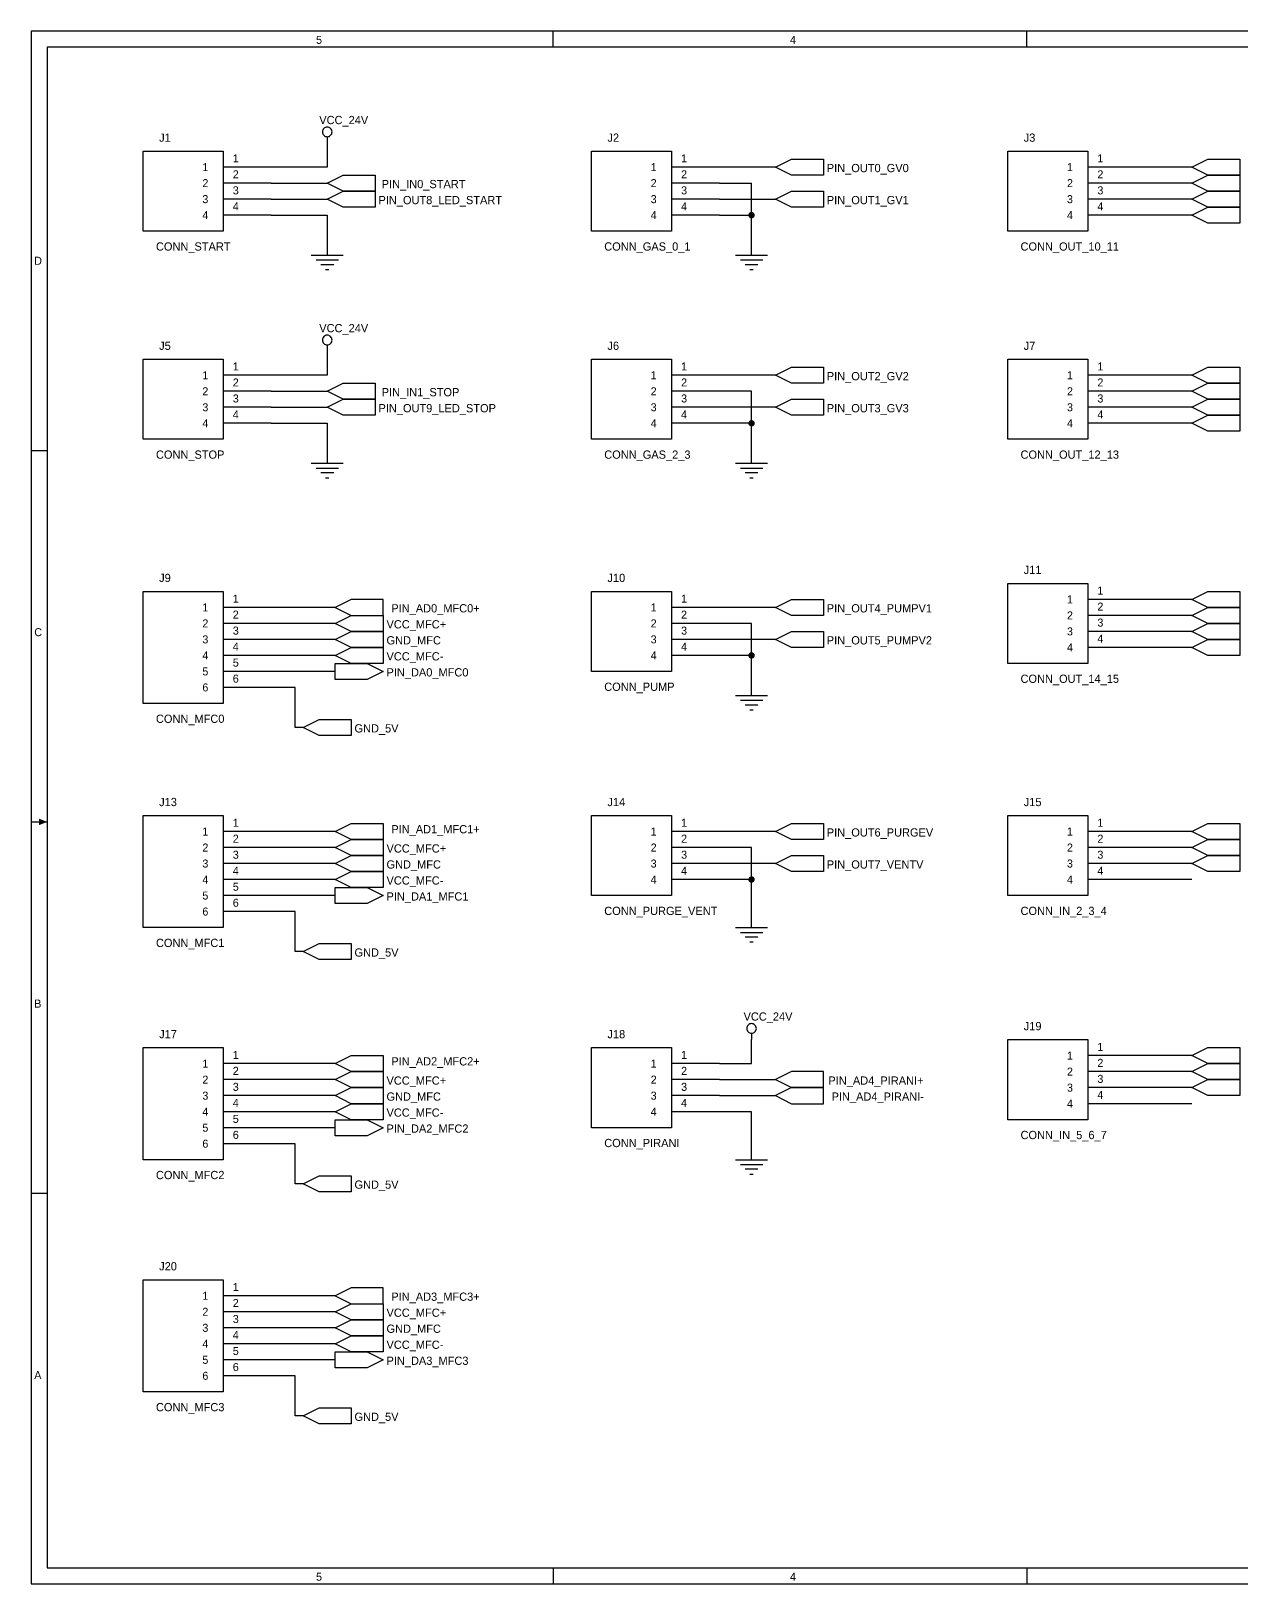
# Model space of a CAD drawing. Extents: x -0.1 to 15.2, y 0.1 to 9.8.
# Drawn here: x -0.1 to 7.46, y 0.1 to 9.8 of the extents above; entities that cross this region are included whole.
import ezdxf

# ---------------------------------------------------------------- set-up
doc = ezdxf.new("R2010")
doc.units = 0

msp = doc.modelspace()

# ---------------------------------------------------------------- linework, layer by layer
at = {"layer": 'PARTS'}
for p, q in [((1.4, 8.95), (1.1, 8.95)), ((4.2, 8.95), (3.9, 8.95)), ((6.8, 8.95), (6.5, 8.95)), ((1.4, 8.85), (1.1, 8.85)), ((4.2, 8.85), (3.9, 8.85)), ((6.8, 8.85), (6.5, 8.85)), ((1.4, 8.75), (1.1, 8.75)), ((4.2, 8.75), (3.9, 8.75)), ((6.8, 8.75), (6.5, 8.75)), ((1.4, 8.65), (1.1, 8.65)), ((4.2, 8.65), (3.9, 8.65)), ((6.8, 8.65), (6.5, 8.65)), ((1.4, 7.65), (1.1, 7.65)), ((4.2, 7.65), (3.9, 7.65)), ((6.8, 7.65), (6.5, 7.65)), ((1.4, 7.55), (1.1, 7.55)), ((4.2, 7.55), (3.9, 7.55)), ((6.8, 7.55), (6.5, 7.55)), ((1.4, 7.45), (1.1, 7.45)), ((4.2, 7.45), (3.9, 7.45)), ((6.8, 7.45), (6.5, 7.45)), ((1.4, 7.35), (1.1, 7.35)), ((4.2, 7.35), (3.9, 7.35)), ((6.8, 7.35), (6.5, 7.35)), ((6.8, 6.25), (6.5, 6.25)), ((1.4, 6.2), (1.1, 6.2)), ((4.2, 6.2), (3.9, 6.2)), ((6.8, 6.15), (6.5, 6.15)), ((1.4, 6.1), (1.1, 6.1)), ((4.2, 6.1), (3.9, 6.1)), ((6.8, 6.05), (6.5, 6.05)), ((1.4, 6), (1.1, 6)), ((4.2, 6), (3.9, 6)), ((6.8, 5.95), (6.5, 5.95)), ((1.4, 5.9), (1.1, 5.9)), ((4.2, 5.9), (3.9, 5.9)), ((1.4, 5.8), (1.1, 5.8)), ((1.4, 5.7), (1.1, 5.7)), ((1.4, 4.8), (1.1, 4.8)), ((4.2, 4.8), (3.9, 4.8)), ((6.8, 4.8), (6.5, 4.8)), ((1.4, 4.7), (1.1, 4.7)), ((4.2, 4.7), (3.9, 4.7)), ((6.8, 4.7), (6.5, 4.7)), ((1.4, 4.6), (1.1, 4.6)), ((4.2, 4.6), (3.9, 4.6)), ((6.8, 4.6), (6.5, 4.6)), ((1.4, 4.5), (1.1, 4.5)), ((4.2, 4.5), (3.9, 4.5)), ((6.8, 4.5), (6.5, 4.5)), ((1.4, 4.4), (1.1, 4.4)), ((1.4, 4.3), (1.1, 4.3)), ((6.8, 3.4), (6.5, 3.4)), ((1.4, 3.35), (1.1, 3.35)), ((4.2, 3.35), (3.9, 3.35)), ((6.8, 3.3), (6.5, 3.3)), ((1.4, 3.25), (1.1, 3.25)), ((4.2, 3.25), (3.9, 3.25)), ((1.4, 3.15), (1.1, 3.15)), ((4.2, 3.15), (3.9, 3.15)), ((6.8, 3.2), (6.5, 3.2)), ((1.4, 3.05), (1.1, 3.05)), ((4.2, 3.05), (3.9, 3.05)), ((6.8, 3.1), (6.5, 3.1)), ((1.4, 2.95), (1.1, 2.95)), ((1.4, 2.85), (1.1, 2.85)), ((1.4, 1.9), (1.1, 1.9)), ((1.4, 1.8), (1.1, 1.8)), ((1.4, 1.7), (1.1, 1.7)), ((1.4, 1.6), (1.1, 1.6)), ((1.4, 1.5), (1.1, 1.5)), ((1.4, 1.4), (1.1, 1.4))]:
    msp.add_line(p, q, dxfattribs=at)
for points in [[(1.78, 9.17, 0.0985), (1.7777, 9.1815, 0.0985), (1.7712, 9.1912, 0.0985), (1.7615, 9.1977, 0.0985), (1.75, 9.2, 0.0985), (1.7385, 9.1977, 0.0985), (1.7288, 9.1912, 0.0985), (1.7223, 9.1815, 0.0985), (1.72, 9.17, 0.0985), (1.7223, 9.1585, 0.0985), (1.7288, 9.1488, 0.0985), (1.7385, 9.1423, 0.0985), (1.75, 9.14, 0.0985), (1.7615, 9.1423, 0.0985), (1.7712, 9.1488, 0.0985), (1.7777, 9.1585, 0.0985)], [(1.78, 7.87, 0.0985), (1.7777, 7.8815, 0.0985), (1.7712, 7.8912, 0.0985), (1.7615, 7.8977, 0.0985), (1.75, 7.9, 0.0985), (1.7385, 7.8977, 0.0985), (1.7288, 7.8912, 0.0985), (1.7223, 7.8815, 0.0985), (1.72, 7.87, 0.0985), (1.7223, 7.8585, 0.0985), (1.7288, 7.8488, 0.0985), (1.7385, 7.8423, 0.0985), (1.75, 7.84, 0.0985), (1.7615, 7.8423, 0.0985), (1.7712, 7.8488, 0.0985), (1.7777, 7.8585, 0.0985)], [(4.43, 3.57, 0.0985), (4.4277, 3.5815, 0.0985), (4.4212, 3.5912, 0.0985), (4.4115, 3.5977, 0.0985), (4.4, 3.6, 0.0985), (4.3885, 3.5977, 0.0985), (4.3788, 3.5912, 0.0985), (4.3723, 3.5815, 0.0985), (4.37, 3.57, 0.0985), (4.3723, 3.5585, 0.0985), (4.3788, 3.5488, 0.0985), (4.3885, 3.5423, 0.0985), (4.4, 3.54, 0.0985), (4.4115, 3.5423, 0.0985), (4.4212, 3.5488, 0.0985), (4.4277, 3.5585, 0.0985)]]:
    msp.add_lwpolyline(points, format="xyb", close=True, dxfattribs=at)
for points in [[(1.75, 9.14), (1.75, 9.1)], [(4.55, 8.95), (4.65, 9)], [(4.65, 8.9), (4.55, 8.95)], [(4.65, 9), (4.85, 9)], [(4.85, 9), (4.85, 8.9)], [(7.15, 8.95), (7.25, 9)], [(7.25, 8.9), (7.15, 8.95)], [(7.25, 9), (7.45, 9)], [(7.45, 9), (7.45, 8.9)], [(1.75, 8.85), (1.85, 8.9)], [(1.85, 8.8), (1.75, 8.85)], [(1.85, 8.9), (2.05, 8.9)], [(2.05, 8.9), (2.05, 8.8)], [(4.85, 8.9), (4.65, 8.9)], [(7.15, 8.85), (7.25, 8.9)], [(7.25, 8.8), (7.15, 8.85)], [(7.45, 8.9), (7.25, 8.9)], [(7.25, 8.9), (7.45, 8.9)], [(7.45, 8.9), (7.45, 8.8)], [(1.75, 8.75), (1.85, 8.8)], [(1.85, 8.7), (1.75, 8.75)], [(2.05, 8.8), (1.85, 8.8)], [(1.85, 8.8), (2.05, 8.8)], [(2.05, 8.8), (2.05, 8.7)], [(4.55, 8.75), (4.65, 8.8)], [(4.65, 8.7), (4.55, 8.75)], [(4.65, 8.8), (4.85, 8.8)], [(4.85, 8.8), (4.85, 8.7)], [(7.15, 8.75), (7.25, 8.8)], [(7.25, 8.7), (7.15, 8.75)], [(7.25, 8.8), (7.45, 8.8)], [(7.45, 8.8), (7.25, 8.8)], [(7.45, 8.8), (7.45, 8.7)], [(2.05, 8.7), (1.85, 8.7)], [(4.85, 8.7), (4.65, 8.7)], [(7.15, 8.65), (7.25, 8.7)], [(7.25, 8.6), (7.15, 8.65)], [(7.45, 8.7), (7.25, 8.7)], [(7.25, 8.7), (7.45, 8.7)], [(7.45, 8.7), (7.45, 8.6)], [(7.45, 8.6), (7.25, 8.6)], [(1.65, 8.4), (1.85, 8.4)], [(1.68, 8.37), (1.82, 8.37)], [(4.3, 8.4), (4.5, 8.4)], [(4.33, 8.37), (4.47, 8.37)], [(1.79, 8.34), (1.71, 8.34)], [(1.74, 8.31), (1.76, 8.31)], [(4.44, 8.34), (4.36, 8.34)], [(4.39, 8.31), (4.41, 8.31)], [(1.75, 7.84), (1.75, 7.8)], [(4.55, 7.65), (4.65, 7.7)], [(4.65, 7.7), (4.85, 7.7)], [(4.85, 7.7), (4.85, 7.6)], [(7.15, 7.65), (7.25, 7.7)], [(7.25, 7.7), (7.45, 7.7)], [(7.45, 7.7), (7.45, 7.6)], [(1.75, 7.55), (1.85, 7.6)], [(1.85, 7.6), (2.05, 7.6)], [(2.05, 7.6), (2.05, 7.5)], [(4.65, 7.6), (4.55, 7.65)], [(4.85, 7.6), (4.65, 7.6)], [(7.25, 7.6), (7.15, 7.65)], [(7.15, 7.55), (7.25, 7.6)], [(7.45, 7.6), (7.25, 7.6)], [(7.25, 7.6), (7.45, 7.6)], [(7.45, 7.6), (7.45, 7.5)], [(1.85, 7.5), (1.75, 7.55)], [(1.75, 7.45), (1.85, 7.5)], [(2.05, 7.5), (1.85, 7.5)], [(1.85, 7.5), (2.05, 7.5)], [(2.05, 7.5), (2.05, 7.4)], [(4.55, 7.45), (4.65, 7.5)], [(4.65, 7.5), (4.85, 7.5)], [(4.85, 7.5), (4.85, 7.4)], [(7.25, 7.5), (7.15, 7.55)], [(7.15, 7.45), (7.25, 7.5)], [(7.45, 7.5), (7.25, 7.5)], [(7.25, 7.5), (7.45, 7.5)], [(7.45, 7.5), (7.45, 7.4)], [(1.85, 7.4), (1.75, 7.45)], [(2.05, 7.4), (1.85, 7.4)], [(4.65, 7.4), (4.55, 7.45)], [(4.85, 7.4), (4.65, 7.4)], [(7.25, 7.4), (7.15, 7.45)], [(7.15, 7.35), (7.25, 7.4)], [(7.45, 7.4), (7.25, 7.4)], [(7.25, 7.4), (7.45, 7.4)], [(7.45, 7.4), (7.45, 7.3)], [(7.25, 7.3), (7.15, 7.35)], [(7.45, 7.3), (7.25, 7.3)], [(1.65, 7.1), (1.85, 7.1)], [(4.3, 7.1), (4.5, 7.1)], [(1.68, 7.07), (1.82, 7.07)], [(1.79, 7.04), (1.71, 7.04)], [(1.74, 7.01), (1.76, 7.01)], [(4.33, 7.07), (4.47, 7.07)], [(4.44, 7.04), (4.36, 7.04)], [(4.39, 7.01), (4.41, 7.01)], [(1.9, 6.25), (1.8, 6.2)], [(2.1, 6.25), (1.9, 6.25)], [(2.1, 6.15), (2.1, 6.25)], [(4.55, 6.2), (4.65, 6.25)], [(4.65, 6.25), (4.85, 6.25)], [(4.85, 6.25), (4.85, 6.15)], [(7.15, 6.25), (7.25, 6.3)], [(7.25, 6.2), (7.15, 6.25)], [(7.25, 6.3), (7.45, 6.3)], [(7.45, 6.3), (7.45, 6.2)], [(1.8, 6.2), (1.9, 6.15)], [(1.8, 6.1), (1.9, 6.15)], [(1.9, 6.15), (2.1, 6.15)], [(1.9, 6.15), (2.1, 6.15)], [(2.1, 6.15), (2.1, 6.05)], [(4.65, 6.15), (4.55, 6.2)], [(4.85, 6.15), (4.65, 6.15)], [(7.15, 6.15), (7.25, 6.2)], [(7.25, 6.1), (7.15, 6.15)], [(7.45, 6.2), (7.25, 6.2)], [(7.25, 6.2), (7.45, 6.2)], [(7.45, 6.2), (7.45, 6.1)], [(1.9, 6.05), (1.8, 6.1)], [(1.8, 6), (1.9, 6.05)], [(2.1, 6.05), (1.9, 6.05)], [(1.9, 6.05), (2.1, 6.05)], [(2.1, 6.05), (2.1, 5.95)], [(4.55, 6), (4.65, 6.05)], [(4.65, 6.05), (4.85, 6.05)], [(4.85, 6.05), (4.85, 5.95)], [(7.15, 6.05), (7.25, 6.1)], [(7.25, 6), (7.15, 6.05)], [(7.25, 6.1), (7.45, 6.1)], [(7.45, 6.1), (7.25, 6.1)], [(7.45, 6.1), (7.45, 6)], [(1.9, 5.95), (1.8, 6)], [(1.8, 5.9), (1.9, 5.95)], [(2.1, 5.95), (1.9, 5.95)], [(1.9, 5.95), (2.1, 5.95)], [(2.1, 5.95), (2.1, 5.85)], [(4.65, 5.95), (4.55, 6)], [(4.85, 5.95), (4.65, 5.95)], [(7.15, 5.95), (7.25, 6)], [(7.25, 5.9), (7.15, 5.95)], [(7.45, 6), (7.25, 6)], [(7.25, 6), (7.45, 6)], [(7.45, 6), (7.45, 5.9)], [(1.9, 5.85), (1.8, 5.9)], [(1.8, 5.85), (2, 5.85)], [(1.8, 5.75), (1.8, 5.85)], [(2.1, 5.85), (1.9, 5.85)], [(2, 5.85), (2.1, 5.8)], [(7.45, 5.9), (7.25, 5.9)], [(2, 5.75), (1.8, 5.75)], [(2.1, 5.8), (2, 5.75)], [(4.3, 5.65), (4.5, 5.65)], [(4.33, 5.62), (4.47, 5.62)], [(4.44, 5.59), (4.36, 5.59)], [(4.39, 5.56), (4.41, 5.56)], [(1.6, 5.45), (1.7, 5.5)], [(1.7, 5.4), (1.6, 5.45)], [(1.7, 5.5), (1.9, 5.5)], [(1.9, 5.5), (1.9, 5.4)], [(1.9, 5.4), (1.7, 5.4)], [(1.8, 4.8), (1.9, 4.85)], [(1.9, 4.75), (1.8, 4.8)], [(1.9, 4.85), (2.1, 4.85)], [(2.1, 4.85), (2.1, 4.75)], [(4.55, 4.8), (4.65, 4.85)], [(4.65, 4.75), (4.55, 4.8)], [(4.65, 4.85), (4.85, 4.85)], [(4.85, 4.85), (4.85, 4.75)], [(7.15, 4.8), (7.25, 4.85)], [(7.25, 4.75), (7.15, 4.8)], [(7.25, 4.85), (7.45, 4.85)], [(7.45, 4.85), (7.45, 4.75)], [(1.8, 4.7), (1.9, 4.75)], [(1.9, 4.65), (1.8, 4.7)], [(2.1, 4.75), (1.9, 4.75)], [(1.9, 4.75), (2.1, 4.75)], [(2.1, 4.75), (2.1, 4.65)], [(4.85, 4.75), (4.65, 4.75)], [(7.15, 4.7), (7.25, 4.75)], [(7.25, 4.65), (7.15, 4.7)], [(7.45, 4.75), (7.25, 4.75)], [(7.25, 4.75), (7.45, 4.75)], [(7.45, 4.75), (7.45, 4.65)], [(1.8, 4.6), (1.9, 4.65)], [(1.9, 4.55), (1.8, 4.6)], [(2.1, 4.65), (1.9, 4.65)], [(1.9, 4.65), (2.1, 4.65)], [(2.1, 4.65), (2.1, 4.55)], [(4.55, 4.6), (4.65, 4.65)], [(4.65, 4.55), (4.55, 4.6)], [(4.65, 4.65), (4.85, 4.65)], [(4.85, 4.65), (4.85, 4.55)], [(7.15, 4.6), (7.25, 4.65)], [(7.25, 4.55), (7.15, 4.6)], [(7.25, 4.65), (7.45, 4.65)], [(7.45, 4.65), (7.25, 4.65)], [(7.45, 4.65), (7.45, 4.55)], [(1.8, 4.5), (1.9, 4.55)], [(1.9, 4.45), (1.8, 4.5)], [(2.1, 4.55), (1.9, 4.55)], [(1.9, 4.55), (2.1, 4.55)], [(2.1, 4.55), (2.1, 4.45)], [(4.85, 4.55), (4.65, 4.55)], [(7.45, 4.55), (7.25, 4.55)], [(1.8, 4.45), (2, 4.45)], [(1.8, 4.35), (1.8, 4.45)], [(2.1, 4.45), (1.9, 4.45)], [(2, 4.45), (2.1, 4.4)], [(2.1, 4.4), (2, 4.35)], [(2, 4.35), (1.8, 4.35)], [(4.3, 4.2), (4.5, 4.2)], [(1.6, 4.05), (1.7, 4.1)], [(1.7, 4.1), (1.9, 4.1)], [(1.9, 4.1), (1.9, 4)], [(4.33, 4.17), (4.47, 4.17)], [(4.44, 4.14), (4.36, 4.14)], [(4.39, 4.11), (4.41, 4.11)], [(1.7, 4), (1.6, 4.05)], [(1.9, 4), (1.7, 4)], [(4.4, 3.54), (4.4, 3.5)], [(1.8, 3.35), (1.9, 3.4)], [(1.9, 3.4), (2.1, 3.4)], [(2.1, 3.4), (2.1, 3.3)], [(7.15, 3.4), (7.25, 3.45)], [(7.25, 3.35), (7.15, 3.4)], [(7.25, 3.45), (7.45, 3.45)], [(7.45, 3.45), (7.45, 3.35)], [(1.9, 3.3), (1.8, 3.35)], [(1.8, 3.25), (1.9, 3.3)], [(2.1, 3.3), (1.9, 3.3)], [(1.9, 3.3), (2.1, 3.3)], [(2.1, 3.3), (2.1, 3.2)], [(4.65, 3.3), (4.55, 3.25)], [(4.85, 3.3), (4.65, 3.3)], [(4.85, 3.2), (4.85, 3.3)], [(7.15, 3.3), (7.25, 3.35)], [(7.25, 3.25), (7.15, 3.3)], [(7.45, 3.35), (7.25, 3.35)], [(7.25, 3.35), (7.45, 3.35)], [(7.45, 3.35), (7.45, 3.25)], [(1.9, 3.2), (1.8, 3.25)], [(4.55, 3.25), (4.65, 3.2)], [(7.15, 3.2), (7.25, 3.25)], [(7.45, 3.25), (7.25, 3.25)], [(7.25, 3.25), (7.45, 3.25)], [(7.45, 3.25), (7.45, 3.15)], [(1.8, 3.15), (1.9, 3.2)], [(1.9, 3.1), (1.8, 3.15)], [(2.1, 3.2), (1.9, 3.2)], [(1.9, 3.2), (2.1, 3.2)], [(2.1, 3.2), (2.1, 3.1)], [(4.65, 3.2), (4.55, 3.15)], [(4.55, 3.15), (4.65, 3.1)], [(4.65, 3.2), (4.85, 3.2)], [(4.85, 3.2), (4.65, 3.2)], [(4.85, 3.1), (4.85, 3.2)], [(7.25, 3.15), (7.15, 3.2)], [(7.45, 3.15), (7.25, 3.15)], [(1.8, 3.05), (1.9, 3.1)], [(1.9, 3), (1.8, 3.05)], [(2.1, 3.1), (1.9, 3.1)], [(1.9, 3.1), (2.1, 3.1)], [(2.1, 3.1), (2.1, 3)], [(4.65, 3.1), (4.85, 3.1)], [(1.8, 3), (2, 3)], [(1.8, 2.9), (1.8, 3)], [(2.1, 3), (1.9, 3)], [(2, 3), (2.1, 2.95)], [(2.1, 2.95), (2, 2.9)], [(2, 2.9), (1.8, 2.9)], [(4.3, 2.75), (4.5, 2.75)], [(4.33, 2.72), (4.47, 2.72)], [(1.6, 2.6), (1.7, 2.65)], [(1.7, 2.65), (1.9, 2.65)], [(1.9, 2.65), (1.9, 2.55)], [(4.44, 2.69), (4.36, 2.69)], [(4.39, 2.66), (4.41, 2.66)], [(1.7, 2.55), (1.6, 2.6)], [(1.9, 2.55), (1.7, 2.55)], [(1.9, 1.95), (1.8, 1.9)], [(2.1, 1.95), (1.9, 1.95)], [(2.1, 1.85), (2.1, 1.95)], [(1.8, 1.9), (1.9, 1.85)], [(1.8, 1.8), (1.9, 1.85)], [(1.9, 1.85), (2.1, 1.85)], [(1.9, 1.85), (2.1, 1.85)], [(2.1, 1.85), (2.1, 1.75)], [(1.9, 1.75), (1.8, 1.8)], [(1.8, 1.7), (1.9, 1.75)], [(2.1, 1.75), (1.9, 1.75)], [(1.9, 1.75), (2.1, 1.75)], [(2.1, 1.75), (2.1, 1.65)], [(1.9, 1.65), (1.8, 1.7)], [(1.8, 1.6), (1.9, 1.65)], [(2.1, 1.65), (1.9, 1.65)], [(1.9, 1.65), (2.1, 1.65)], [(2.1, 1.65), (2.1, 1.55)], [(1.9, 1.55), (1.8, 1.6)], [(1.8, 1.55), (2, 1.55)], [(1.8, 1.45), (1.8, 1.55)], [(2.1, 1.55), (1.9, 1.55)], [(2, 1.55), (2.1, 1.5)], [(2.1, 1.5), (2, 1.45)], [(2, 1.45), (1.8, 1.45)], [(1.6, 1.15), (1.7, 1.2)], [(1.7, 1.2), (1.9, 1.2)], [(1.9, 1.2), (1.9, 1.1)], [(1.7, 1.1), (1.6, 1.15)], [(1.9, 1.1), (1.7, 1.1)]]:
    msp.add_lwpolyline(points, dxfattribs=at)
for points in [[(0.6, 9.05), (1.1, 9.05), (1.1, 8.55), (0.6, 8.55)], [(3.4, 9.05), (3.9, 9.05), (3.9, 8.55), (3.4, 8.55)], [(6, 9.05), (6.5, 9.05), (6.5, 8.55), (6, 8.55)], [(0.6, 7.75), (1.1, 7.75), (1.1, 7.25), (0.6, 7.25)], [(3.4, 7.75), (3.9, 7.75), (3.9, 7.25), (3.4, 7.25)], [(6, 7.75), (6.5, 7.75), (6.5, 7.25), (6, 7.25)], [(6, 6.35), (6.5, 6.35), (6.5, 5.85), (6, 5.85)], [(0.6, 6.3), (1.1, 6.3), (1.1, 5.6), (0.6, 5.6)], [(3.4, 6.3), (3.9, 6.3), (3.9, 5.8), (3.4, 5.8)], [(0.6, 4.9), (1.1, 4.9), (1.1, 4.2), (0.6, 4.2)], [(3.4, 4.9), (3.9, 4.9), (3.9, 4.4), (3.4, 4.4)], [(6, 4.9), (6.5, 4.9), (6.5, 4.4), (6, 4.4)], [(6, 3.5), (6.5, 3.5), (6.5, 3), (6, 3)], [(0.6, 3.45), (1.1, 3.45), (1.1, 2.75), (0.6, 2.75)], [(3.4, 3.45), (3.9, 3.45), (3.9, 2.95), (3.4, 2.95)], [(0.6, 2), (1.1, 2), (1.1, 1.3), (0.6, 1.3)]]:
    msp.add_lwpolyline(points, close=True, dxfattribs=at)
at = {"layer": 'TITLE'}
for points in [[(-0.1, 0.1), (15.1, 0.1), (15.1, 9.8), (-0.1, 9.8)], [(0, 0.2), (15, 0.2), (15, 9.7), (0, 9.7)]]:
    msp.add_lwpolyline(points, close=True, dxfattribs=at)
for points in [[(3.16, 9.7), (3.16, 9.8)], [(6.12, 9.7), (6.12, 9.8)], [(-0.1, 7.18), (0, 7.18)], [(-0.1, 4.86), (0, 4.86)], [(-0.1, 2.54), (0, 2.54)], [(3.16, 0.2), (3.16, 0.1)], [(6.12, 0.2), (6.12, 0.1)]]:
    msp.add_lwpolyline(points, dxfattribs=at)
msp.add_solid([(0, 4.86), (-0.05, 4.88), (-0.05, 4.84), (-0.05, 4.86)], dxfattribs=at)
msp.add_solid([(0, 4.86), (-0.05, 4.88), (-0.05, 4.84), (-0.05, 4.86)], dxfattribs=at)
msp.add_solid([(0, 4.86), (-0.05, 4.88), (-0.05, 4.84), (-0.05, 4.86)], dxfattribs=at)
at = {"layer": 'WIRE'}
for points in [[(1.75, 9.1), (1.75, 8.95)], [(1.75, 8.95), (1.4, 8.95)], [(4.55, 8.95), (4.2, 8.95)], [(7.15, 8.95), (6.8, 8.95)], [(1.4, 8.85), (1.75, 8.85)], [(4.2, 8.85), (4.4, 8.85)], [(4.4, 8.65), (4.4, 8.85)], [(7.15, 8.85), (6.8, 8.85)], [(1.4, 8.75), (1.75, 8.75)], [(4.2, 8.75), (4.55, 8.75)], [(7.15, 8.75), (6.8, 8.75)], [(1.4, 8.65), (1.75, 8.65)], [(1.75, 8.65), (1.75, 8.4)], [(4.2, 8.65), (4.4, 8.65)], [(4.4, 8.4), (4.4, 8.65)], [(7.15, 8.65), (6.8, 8.65)], [(1.75, 7.8), (1.75, 7.65)], [(1.75, 7.65), (1.4, 7.65)], [(4.55, 7.65), (4.2, 7.65)], [(7.15, 7.65), (6.8, 7.65)], [(1.4, 7.55), (1.75, 7.55)], [(4.4, 7.55), (4.2, 7.55)], [(4.4, 7.35), (4.4, 7.55)], [(7.15, 7.55), (6.8, 7.55)], [(1.4, 7.45), (1.75, 7.45)], [(4.55, 7.45), (4.2, 7.45)], [(7.15, 7.45), (6.8, 7.45)], [(1.4, 7.35), (1.75, 7.35)], [(1.75, 7.35), (1.75, 7.1)], [(4.4, 7.35), (4.2, 7.35)], [(4.4, 7.1), (4.4, 7.35)], [(7.15, 7.35), (6.8, 7.35)], [(7.15, 6.25), (6.8, 6.25)], [(1.8, 6.2), (1.4, 6.2)], [(4.55, 6.2), (4.2, 6.2)], [(7.15, 6.15), (6.8, 6.15)], [(1.8, 6.1), (1.4, 6.1)], [(4.4, 6.1), (4.2, 6.1)], [(4.4, 5.9), (4.4, 6.1)], [(7.15, 6.05), (6.8, 6.05)], [(1.8, 6), (1.4, 6)], [(4.55, 6), (4.2, 6)], [(7.15, 5.95), (6.8, 5.95)], [(1.8, 5.9), (1.4, 5.9)], [(4.4, 5.9), (4.2, 5.9)], [(4.4, 5.65), (4.4, 5.9)], [(1.8, 5.8), (1.4, 5.8)], [(1.55, 5.7), (1.4, 5.7)], [(1.55, 5.45), (1.55, 5.7)], [(1.6, 5.45), (1.55, 5.45)], [(1.8, 4.8), (1.4, 4.8)], [(4.55, 4.8), (4.2, 4.8)], [(7.15, 4.8), (6.8, 4.8)], [(1.8, 4.7), (1.4, 4.7)], [(4.4, 4.7), (4.2, 4.7)], [(4.4, 4.5), (4.4, 4.7)], [(7.15, 4.7), (6.8, 4.7)], [(1.8, 4.6), (1.4, 4.6)], [(4.55, 4.6), (4.2, 4.6)], [(7.15, 4.6), (6.8, 4.6)], [(1.8, 4.5), (1.4, 4.5)], [(4.4, 4.5), (4.2, 4.5)], [(4.4, 4.2), (4.4, 4.5)], [(7.15, 4.5), (6.8, 4.5)], [(1.8, 4.4), (1.4, 4.4)], [(1.55, 4.3), (1.4, 4.3)], [(1.55, 4.05), (1.55, 4.3)], [(1.6, 4.05), (1.55, 4.05)], [(4.4, 3.35), (4.4, 3.5)], [(7.15, 3.4), (6.8, 3.4)], [(1.8, 3.35), (1.4, 3.35)], [(4.2, 3.35), (4.4, 3.35)], [(7.15, 3.3), (6.8, 3.3)], [(1.8, 3.25), (1.4, 3.25)], [(4.2, 3.25), (4.55, 3.25)], [(1.8, 3.15), (1.4, 3.15)], [(4.2, 3.15), (4.55, 3.15)], [(7.15, 3.2), (6.8, 3.2)], [(1.8, 3.05), (1.4, 3.05)], [(4.4, 3.05), (4.2, 3.05)], [(4.4, 2.75), (4.4, 3.05)], [(7.15, 3.1), (6.8, 3.1)], [(1.8, 2.95), (1.4, 2.95)], [(1.55, 2.85), (1.4, 2.85)], [(1.55, 2.6), (1.55, 2.85)], [(1.6, 2.6), (1.55, 2.6)], [(1.8, 1.9), (1.4, 1.9)], [(1.8, 1.8), (1.4, 1.8)], [(1.8, 1.7), (1.4, 1.7)], [(1.8, 1.6), (1.4, 1.6)], [(1.8, 1.5), (1.4, 1.5)], [(1.55, 1.4), (1.4, 1.4)], [(1.55, 1.15), (1.55, 1.4)], [(1.6, 1.15), (1.55, 1.15)]]:
    msp.add_lwpolyline(points, dxfattribs=at)
at = {"layer": 'WIRE', "const_width": 0.02}
for points in [[(4.39, 8.65, 1), (4.41, 8.65, 1)], [(4.39, 7.35, 1), (4.41, 7.35, 1)], [(4.39, 5.9, 1), (4.41, 5.9, 1)], [(4.39, 4.5, 1), (4.41, 4.5, 1)]]:
    msp.add_lwpolyline(points, format="xyb", close=True, dxfattribs=at)

# ---------------------------------------------------------------- texts
at = {"layer": 'PARTS'}
for s, p in [('1', (1.16, 8.98)), ('1', (3.96, 8.98)), ('1', (6.56, 8.98)), ('1', (0.97, 8.925)), ('2', (1.16, 8.88)), ('1', (3.77, 8.925)), ('2', (3.96, 8.88)), ('1', (6.37, 8.925)), ('2', (6.56, 8.88)), ('2', (0.97, 8.825)), ('3', (1.16, 8.78)), ('2', (3.77, 8.825)), ('3', (3.96, 8.78)), ('2', (6.37, 8.825)), ('3', (6.56, 8.78)), ('3', (0.97, 8.725)), ('3', (3.77, 8.725)), ('3', (6.37, 8.725)), ('4', (0.97, 8.625)), ('4', (1.16, 8.68)), ('4', (3.77, 8.625)), ('4', (3.96, 8.68)), ('4', (6.37, 8.625)), ('4', (6.56, 8.68)), ('1', (0.97, 7.625)), ('1', (1.16, 7.68)), ('1', (3.77, 7.625)), ('1', (3.96, 7.68)), ('1', (6.37, 7.625)), ('1', (6.56, 7.68)), ('2', (0.97, 7.525)), ('2', (1.16, 7.58)), ('2', (3.77, 7.525)), ('2', (3.96, 7.58)), ('2', (6.37, 7.525)), ('2', (6.56, 7.58)), ('3', (0.97, 7.425)), ('3', (1.16, 7.48)), ('3', (3.77, 7.425)), ('3', (3.96, 7.48)), ('3', (6.37, 7.425)), ('3', (6.56, 7.48)), ('4', (0.97, 7.325)), ('4', (1.16, 7.38)), ('4', (3.77, 7.325)), ('4', (3.96, 7.38)), ('4', (6.37, 7.325)), ('4', (6.56, 7.38)), ('1', (6.56, 6.28)), ('1', (0.97, 6.175)), ('1', (1.16, 6.23)), ('1', (3.77, 6.175)), ('1', (3.96, 6.23)), ('1', (6.37, 6.225)), ('2', (6.56, 6.18)), ('2', (0.97, 6.075)), ('2', (1.16, 6.13)), ('2', (3.77, 6.075)), ('2', (3.96, 6.13)), ('2', (6.37, 6.125)), ('3', (6.56, 6.08)), ('3', (0.97, 5.975)), ('3', (1.16, 6.03)), ('3', (3.77, 5.975)), ('3', (3.96, 6.03)), ('3', (6.37, 6.025)), ('4', (6.56, 5.98)), ('4', (0.97, 5.875)), ('4', (1.16, 5.93)), ('4', (3.77, 5.875)), ('4', (3.96, 5.93)), ('4', (6.37, 5.925)), ('5', (0.97, 5.775)), ('5', (1.16, 5.83)), ('6', (0.97, 5.675)), ('6', (1.16, 5.73)), ('1', (1.16, 4.83)), ('1', (3.96, 4.83)), ('1', (6.56, 4.83)), ('1', (0.97, 4.775)), ('2', (1.16, 4.73)), ('1', (3.77, 4.775)), ('2', (3.96, 4.73)), ('1', (6.37, 4.775)), ('2', (6.56, 4.73)), ('2', (0.97, 4.675)), ('3', (1.16, 4.63)), ('2', (3.77, 4.675)), ('3', (3.96, 4.63)), ('2', (6.37, 4.675)), ('3', (6.56, 4.63)), ('3', (0.97, 4.575)), ('4', (1.16, 4.53)), ('3', (3.77, 4.575)), ('4', (3.96, 4.53)), ('3', (6.37, 4.575)), ('4', (6.56, 4.53)), ('4', (0.97, 4.475)), ('5', (1.16, 4.43)), ('4', (3.77, 4.475)), ('4', (6.37, 4.475)), ('5', (0.97, 4.375)), ('6', (1.16, 4.33)), ('6', (0.97, 4.275)), ('1', (1.16, 3.38)), ('1', (3.96, 3.38)), ('1', (6.37, 3.375)), ('1', (6.56, 3.43)), ('1', (0.97, 3.325)), ('2', (1.16, 3.28)), ('1', (3.77, 3.325)), ('2', (3.96, 3.28)), ('2', (6.37, 3.275)), ('2', (6.56, 3.33)), ('2', (0.97, 3.225)), ('3', (1.16, 3.18)), ('2', (3.77, 3.225)), ('3', (3.96, 3.18)), ('3', (6.37, 3.175)), ('3', (6.56, 3.23)), ('3', (0.97, 3.125)), ('4', (1.16, 3.08)), ('3', (3.77, 3.125)), ('4', (3.96, 3.08)), ('4', (6.37, 3.075)), ('4', (6.56, 3.13)), ('4', (0.97, 3.025)), ('5', (1.16, 2.98)), ('4', (3.77, 3.025)), ('5', (0.97, 2.925)), ('6', (1.16, 2.88)), ('6', (0.97, 2.825)), ('1', (1.16, 1.93)), ('1', (0.97, 1.875)), ('2', (1.16, 1.83)), ('2', (0.97, 1.775)), ('3', (1.16, 1.73)), ('3', (0.97, 1.675)), ('4', (1.16, 1.63)), ('4', (0.97, 1.575)), ('5', (1.16, 1.53)), ('5', (0.97, 1.475)), ('6', (1.16, 1.43)), ('6', (0.97, 1.375))]:
    msp.add_text(s, height=0.05, dxfattribs=at).set_placement(p)
at = {"layer": 'PARTTEXT'}
for s, p in [('VCC_24V', (1.7, 9.2186)), ('J1', (0.7, 9.1086)), ('J2', (3.5, 9.1086)), ('J3', (6.1, 9.1086)), ('PIN_OUT0_GV0', (4.87, 8.9186)), ('PIN_IN0_START', (2.09, 8.8186)), ('PIN_OUT8_LED_START', (2.07, 8.7186)), ('PIN_OUT1_GV1', (4.87, 8.7186)), ('CONN_START', (0.68, 8.4286)), ('CONN_GAS_0_1', (3.48, 8.4286)), ('CONN_OUT_10_11', (6.08, 8.4286)), ('VCC_24V', (1.7, 7.9186)), ('J5', (0.7, 7.8086)), ('J6', (3.5, 7.8086)), ('J7', (6.1, 7.8086)), ('PIN_OUT2_GV2', (4.87, 7.6186)), ('PIN_IN1_STOP', (2.09, 7.5186)), ('PIN_OUT9_LED_STOP', (2.07, 7.4186)), ('PIN_OUT3_GV3', (4.87, 7.4186)), ('CONN_STOP', (0.68, 7.1286)), ('CONN_GAS_2_3', (3.48, 7.1286)), ('CONN_OUT_12_13', (6.08, 7.1286)), ('J9', (0.7, 6.3586)), ('J10', (3.5, 6.3586)), ('J11', (6.1, 6.4086)), ('PIN_AD0_MFC0+', (2.15, 6.1686)), ('PIN_OUT4_PUMPV1', (4.87, 6.1686)), ('VCC_MFC+', (2.12, 6.0686)), ('GND_MFC', (2.12, 5.9686)), ('PIN_OUT5_PUMPV2', (4.87, 5.9686)), ('VCC_MFC-', (2.12, 5.8686)), ('PIN_DA0_MFC0', (2.12, 5.7686)), ('CONN_PUMP', (3.48, 5.6786)), ('CONN_OUT_14_15', (6.08, 5.7286)), ('CONN_MFC0', (0.68, 5.4786)), ('GND_5V', (1.92, 5.4186)), ('J13', (0.7, 4.9586)), ('J14', (3.5, 4.9586)), ('J15', (6.1, 4.9586)), ('PIN_AD1_MFC1+', (2.15, 4.7886)), ('PIN_OUT6_PURGEV', (4.87, 4.7686)), ('VCC_MFC+', (2.12, 4.6686)), ('GND_MFC', (2.12, 4.5686)), ('PIN_OUT7_VENTV', (4.87, 4.5686)), ('VCC_MFC-', (2.12, 4.4686)), ('PIN_DA1_MFC1', (2.12, 4.3686)), ('CONN_PURGE_VENT', (3.48, 4.2786)), ('CONN_IN_2_3_4', (6.08, 4.2786)), ('CONN_MFC1', (0.68, 4.0786)), ('GND_5V', (1.92, 4.0186)), ('VCC_24V', (4.35, 3.6186)), ('J19', (6.1, 3.5586)), ('J17', (0.7, 3.5086)), ('J18', (3.5, 3.5086)), ('PIN_AD2_MFC2+', (2.15, 3.3386)), ('VCC_MFC+', (2.12, 3.2186)), ('PIN_AD4_PIRANI+', (4.88, 3.2186)), ('GND_MFC', (2.12, 3.1186)), ('PIN_AD4_PIRANI-', (4.9, 3.1186)), ('VCC_MFC-', (2.12, 3.0186)), ('PIN_DA2_MFC2', (2.12, 2.9186)), ('CONN_IN_5_6_7', (6.08, 2.8786)), ('CONN_PIRANI', (3.48, 2.8286)), ('CONN_MFC2', (0.68, 2.6286)), ('GND_5V', (1.92, 2.5686)), ('J20', (0.7, 2.0586)), ('PIN_AD3_MFC3+', (2.15, 1.8686)), ('VCC_MFC+', (2.12, 1.7686)), ('GND_MFC', (2.12, 1.6686)), ('VCC_MFC-', (2.12, 1.5686)), ('PIN_DA3_MFC3', (2.12, 1.4686)), ('CONN_MFC3', (0.68, 1.1786)), ('GND_5V', (1.92, 1.1186))]:
    msp.add_text(s, height=0.0514, dxfattribs=at).set_placement(p)
at = {"layer": 'TITLE'}
for s, p in [('5', (1.68, 9.72)), ('4', (4.64, 9.72)), ('D', (-0.08, 8.34)), ('C', (-0.08, 6.02)), ('B', (-0.08, 3.7)), ('A', (-0.08, 1.38)), ('5', (1.68, 0.12)), ('4', (4.64, 0.12))]:
    msp.add_text(s, height=0.05, dxfattribs=at).set_placement(p)

doc.saveas('drawing.dxf')
